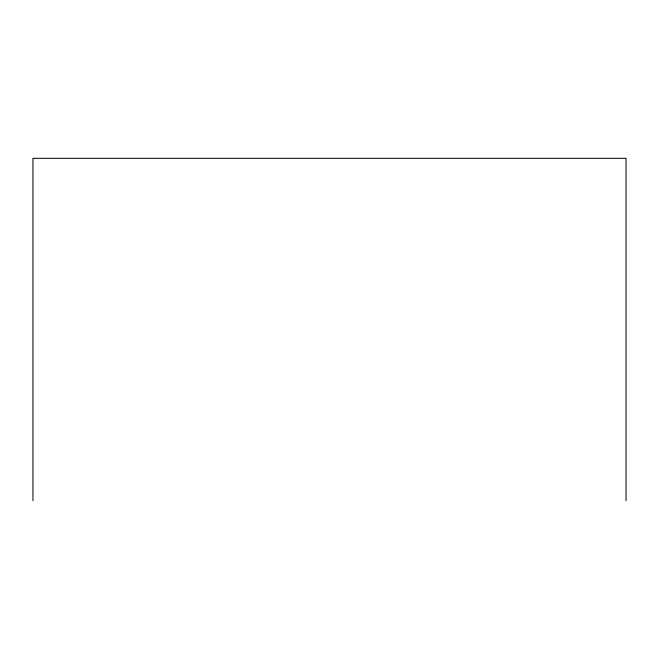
<?xml version="1.0" encoding="UTF-8"?>
<svg xmlns="http://www.w3.org/2000/svg" width="659" height="659" viewBox="0 0 659 659"><rect width="100%" height="100%" fill="white"/><g stroke="black" fill="none" stroke-linecap="round" stroke-linejoin="round"><path stroke-width="0.99" d="M626.05 500.675L626.05 158.325L32.95 158.325L32.95 500.675"/></g></svg>
